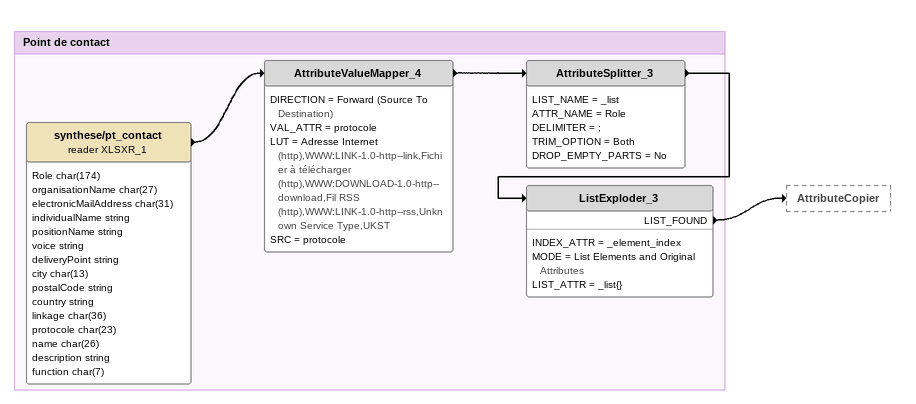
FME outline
Bookmark: Point de contact
synthese/pt_contact (reader XLSXR_1)
    attributes: Role char(174), organisationName char(27), electronicMailAddress char(31), individualName string, positionName string, voice string, deliveryPoint string, city char(13), postalCode string, country string, linkage char(36), protocole char(23), name char(26), description string, function char(7)
    -> AttributeValueMapper_4
AttributeValueMapper_4
    DIRECTION = Forward (Source To Destination)
    VAL_ATTR = protocole
    LUT = Adresse Internet (http),WWW:LINK-1.0-http--link,Fichier à télécharger (http),WWW:DOWNLOAD-1.0-http--download,Fil RSS (http),WWW:LINK-1.0-http--rss,Unknown Service Type,UKST
    SRC = protocole
    -> AttributeSplitter_3
AttributeSplitter_3
    LIST_NAME = _list
    ATTR_NAME = Role
    DELIMITER = ;
    TRIM_OPTION = Both
    DROP_EMPTY_PARTS = No
    -> ListExploder_3
ListExploder_3
    INDEX_ATTR = _element_index
    MODE = List Elements and Original Attributes
    LIST_ATTR = _list{}
    LIST_FOUND -> AttributeCopier
